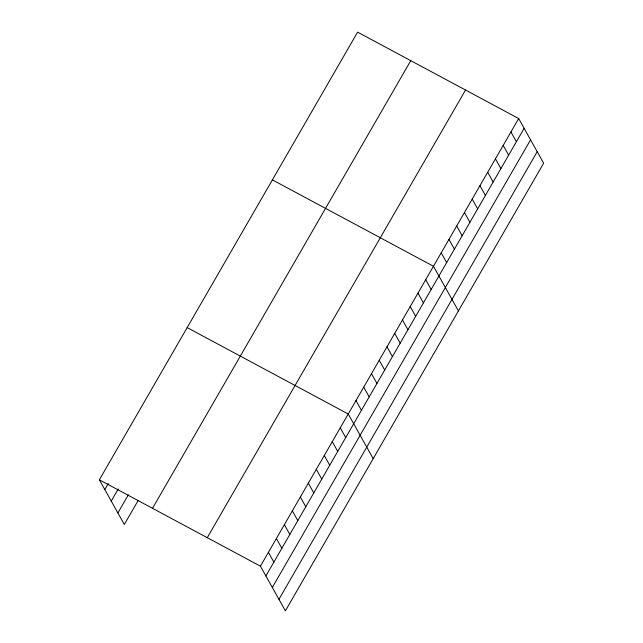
<?xml version="1.0" encoding="UTF-8"?>
<svg xmlns="http://www.w3.org/2000/svg" width="643" height="643" viewBox="0 0 643 643"><rect width="100%" height="100%" fill="white"/><g stroke="black" fill="none" stroke-linecap="round" stroke-linejoin="round"><path stroke-width="0.96" d="M99.36 479.807L357.612 32.15L518.684 118.537L543.64 163.193L285.388 610.85L260.431 566.186L99.36 479.807L124.316 524.463L138.285 500.254M104.809 489.564L108.305 483.512M111.247 501.082L118.232 488.977M117.878 512.945L128.359 494.788M152.512 508.316L410.764 60.659M207.271 537.685L465.532 90.028M260.431 566.186L518.684 118.537M265.88 575.951L524.141 128.295M272.319 587.469L530.579 139.812M278.949 599.332L537.21 151.676M272.391 179.879L433.462 266.258L458.419 310.923M187.161 327.6L348.233 413.988L373.197 458.644M510.936 131.968L516.393 141.725M503.188 145.39L508.645 155.156M495.44 158.821L500.897 168.587M487.691 172.252L493.149 182.017M479.943 185.682L485.401 195.44M472.195 199.113L477.653 208.871M464.447 212.544L469.904 222.301M456.699 225.974L462.156 235.732M448.959 239.405L454.408 249.162M441.211 252.828L446.66 262.593M425.714 279.689L431.164 289.454M417.966 293.12L423.415 302.877M410.218 306.55L415.667 316.308M402.47 319.981L407.927 329.738M394.722 333.412L400.179 343.169M386.973 346.842L392.431 356.6M379.225 360.265L384.683 370.03M371.477 373.696L376.935 383.461M363.729 387.126L369.186 396.892M355.981 400.557L361.438 410.314M340.251 427.82L345.709 437.586M332.27 441.661L337.728 451.418M324.289 455.493L329.738 465.259M316.308 469.334L321.757 479.091M308.319 483.166L313.776 492.932M300.337 497.007L305.795 506.764M292.356 510.839L297.813 520.605M284.375 524.68L289.832 534.437M276.394 538.512L281.851 548.278M268.412 552.353L273.862 562.111"/></g></svg>
